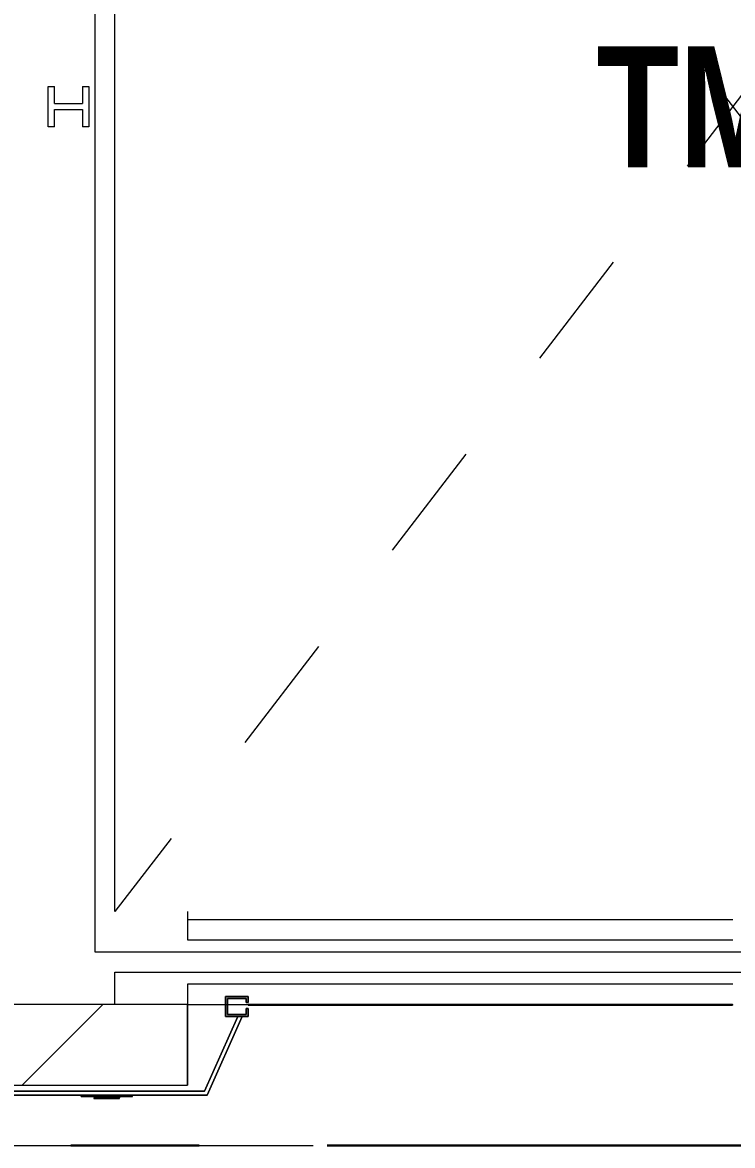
# Model space of a CAD drawing. Header units: millimetres. Extents: x -4000 to 187956, y -58990 to 162485.
# Drawn here: x 56206 to 57964, y 73450 to 76233 of the extents above; entities that cross this region are included whole.
import ezdxf

# ---------------------------------------------------------------- set-up
doc = ezdxf.new("R2010")
doc.units = ezdxf.units.MM
for name, pattern in [('Dash', [600, 300, -300]), ('Dash_2_', [635, 317.5, -317.5]), ('Grid Line', [2222.5, 1270, -317.5, 317.5, -317.5]), ('Grid Line 12_5mm', [2150, 1250, -300, 300, -300])]:
    doc.linetypes.add(name, pattern=pattern)
for name, color, linetype, lineweight in [('A-ANNO-NOTE', 131, 'Continuous', 9), ('A-DETL-GENF', 92, 'Continuous', 9), ('A-DOOR', 31, 'Continuous', 13), ('A-DOOR-HDLN', 31, 'Dash_2_', 13), ('A-WALL', 113, 'Continuous', 13), ('A-WALL-PATT', 111, 'Continuous', 13), ('S-GRID', 1, 'Continuous', 30)]:
    doc.layers.add(name, color=color, linetype=linetype, lineweight=lineweight)
doc.styles.add('Arial_B', font='arialbd.ttf', dxfattribs={"width": 0.8, "height": 300})

# ---------------------------------------------------------------- blocks, each defined once
blk = doc.blocks.new('VSC-THANG MÁY 2 - 2700-V697-0_000')
at = {"layer": 'A-DOOR', "lineweight": 9, "transparency": 33554534}
h = blk.add_hatch(color=256, dxfattribs=at)
h.paths.add_polyline_path([(-1125, 85), (-1125, 105), (-1130, 105), (-1130, 90), (-1175.9, 90), (-1175.9, 130), (-1130, 130), (-1130, 120), (-1125, 120), (-1125, 135), (-1180.9, 135), (-1180.9, 85)])
h.paths.add_polyline_path([(1330.9, 85), (1330.9, 135), (1275, 135), (1275, 120), (1280, 120), (1280, 130), (1325.9, 130), (1325.9, 90), (1280, 90), (1280, 105), (1275, 105), (1275, 85)])
at = {"layer": 'A-DOOR', "lineweight": 9}
h = blk.add_hatch(dxfattribs=at)
h.set_pattern_fill('FP_16', color=256, style=0, pattern_type=2)
h.set_pattern_definition([(45, (-57889.85, -73684.7), (-449.013, 449.013), []), (45, (-57731.1, -73684.7), (0, 898.0256), []), (45, (-58048.6, -73684.7), (0, 898.0256), [])])
h.paths.add_polyline_path([(1275, 113), (1275, 115), (75, 115), (75, 113), (487.5, 113)])
h.paths.add_polyline_path([(-646.3, 113), (74.2, 113), (74.2, 115), (-1125, 115), (-1125, 113)])
at = {"layer": 'A-DETL-GENF', "color": 250}
for p, q in [((-1620, 2390), (-1605, 2390)), ((-1620, 2290), (-1620, 2390)), ((-1605, 2347.5), (-1605, 2390)), ((-1535, 2390), (-1535, 2347.5)), ((-1535, 2390), (-1520, 2390)), ((-1520, 2390), (-1520, 2290)), ((-1605, 2347.5), (-1535, 2347.5)), ((-1605, 2290), (-1605, 2332.5)), ((-1605, 2332.5), (-1535, 2332.5)), ((-1535, 2332.5), (-1535, 2290)), ((-1605, 2290), (-1620, 2290)), ((-1520, 2290), (-1535, 2290))]:
    blk.add_line(p, q, dxfattribs=at)
at = {"layer": 'A-DOOR', "color": 5, "lineweight": 15}
for p, q in [((-1125, 135), (-1180.9, 135)), ((-1180.9, 135), (-1180.9, 85)), ((-1175.9, 90), (-1175.9, 130)), ((-1175.9, 130), (-1130, 130)), ((-1130, 130), (-1130, 120)), ((-1130, 120), (-1125, 120)), ((-1125, 120), (-1125, 135)), ((74.2, 115), (-1125, 115)), ((-1125, 115), (-1125, 113)), ((-1125, 113), (74.2, 113)), ((74.2, 113), (74.2, 115)), ((-1150.6, 85), (-1233, -100)), ((-1226.5, -110), (-1139.7, 85)), ((-1180.9, 85), (-1125, 85)), ((-1130, 90), (-1175.9, 90)), ((-1139.7, 85), (-1150.6, 85)), ((-1125, 105), (-1130, 105)), ((-1130, 105), (-1130, 90)), ((-1125, 85), (-1125, 105)), ((-1885, -110), (-1538.5, -110)), ((-1233, -100), (-1875, -100)), ((-1538.5, -110), (-1411.5, -110)), ((-1538.5, -110), (-1538.5, -113.2)), ((-1411.5, -113.2), (-1411.5, -110)), ((-1411.5, -110), (-1226.5, -110)), ((-1411.5, -113.2), (-1538.5, -113.2)), ((-1506.9, -116.3), (-1506.9, -118.5)), ((-1475.2, -116.3), (-1506.9, -116.3)), ((-1506.9, -118.5), (-1443.4, -118.5)), ((-1506.9, -118.5), (-1505.9, -118.5)), ((-1506.7, -113.2), (-1506.7, -116.3)), ((-1506.7, -116.3), (-1505.7, -116.3)), ((-1505.2, -113.2), (-1505.2, -114.8)), ((-1467, -116.3), (-1475, -116.3)), ((-1459.3, -116.3), (-1466.8, -116.3)), ((-1466.8, -116.3), (-1459.3, -116.3)), ((-1459.1, -116.3), (-1452.7, -116.3)), ((-1452.5, -116.3), (-1447.7, -116.3)), ((-1447.5, -116.3), (-1443.2, -116.3)), ((-1444.8, -114.8), (-1444.8, -113.2)), ((-1444.5, -118.5), (-1443.4, -118.5)), ((-1443.4, -118.5), (-1443.4, -116.3)), ((-1443.2, -116.3), (-1443.2, -113.2))]:
    blk.add_line(p, q, dxfattribs=at)
at = {"layer": 'A-DOOR', "color": 172, "lineweight": 15}
for p, q in [((-1180.9, 135), (-1125, 135)), ((-1180.9, 85), (-1180.9, 135)), ((-1130, 130), (-1175.9, 130)), ((-1175.9, 130), (-1175.9, 90)), ((-1130, 120), (-1130, 130)), ((-1125, 120), (-1130, 120)), ((-1125, 135), (-1125, 120)), ((-1150.6, 85), (-1180.9, 85)), ((-1175.9, 90), (-1130, 90)), ((-1125, 85), (-1139.7, 85)), ((-1130, 90), (-1130, 105)), ((-1130, 105), (-1125, 105)), ((-1125, 105), (-1125, 85))]:
    blk.add_line(p, q, dxfattribs=at)
at = {"layer": 'A-DOOR', "color": 171, "lineweight": 15}
for p, q in [((-1125, 115), (-1125, 113)), ((74.2, 115), (-1125, 115)), ((-1125, 113), (74.2, 113)), ((74.2, 115), (74.2, 113)), ((-1233, -100), (-1150.6, 85)), ((-1139.7, 85), (-1226.5, -110)), ((-1538.5, -110), (-1885, -110)), ((-1875, -100), (-1233, -100)), ((-1538.5, -113.2), (-1538.5, -110)), ((-1538.5, -110), (-1506.7, -110)), ((-1506.7, -110), (-1506.7, -113.2)), ((-1483.2, -110), (-1506.7, -110)), ((-1505.2, -110), (-1505.2, -113.2)), ((-1452.5, -110), (-1483.2, -110)), ((-1443.2, -110), (-1452.5, -110)), ((-1444.8, -113.2), (-1444.8, -110)), ((-1443.2, -113.2), (-1443.2, -110)), ((-1443.2, -110), (-1411.5, -110)), ((-1411.5, -113.2), (-1411.5, -110)), ((-1226.5, -110), (-1411.5, -110)), ((-1538.5, -113.2), (-1506.7, -113.2)), ((-1505.9, -116.3), (-1506.9, -116.3)), ((-1506.7, -113.2), (-1506.7, -116.3)), ((-1506.7, -116.3), (-1505.7, -116.3)), ((-1506.7, -116.3), (-1505.7, -116.3)), ((-1505.9, -118.5), (-1502.7, -118.5)), ((-1505.7, -116.3), (-1502.7, -116.3)), ((-1505.2, -114.8), (-1504.1, -114.8)), ((-1505.2, -114.8), (-1504.1, -114.8)), ((-1502.7, -114.8), (-1501.1, -114.8)), ((-1502.7, -118.5), (-1491.7, -118.5)), ((-1502.5, -116.3), (-1497.7, -116.3)), ((-1501.1, -114.8), (-1497.6, -114.8)), ((-1497.5, -116.3), (-1491.1, -116.3)), ((-1496.3, -114.8), (-1490.9, -114.8)), ((-1491.7, -118.5), (-1494.2, -118.5)), ((-1491.7, -118.5), (-1494.2, -118.5)), ((-1461.7, -118.5), (-1491.1, -118.5)), ((-1480.1, -118.5), (-1491.1, -118.5)), ((-1490.9, -116.3), (-1483.4, -116.3)), ((-1490.1, -114.8), (-1483.2, -114.8)), ((-1483.2, -116.3), (-1475.2, -116.3)), ((-1482.8, -114.8), (-1467.2, -114.8)), ((-1475.2, -118.5), (-1480.1, -118.5)), ((-1470.3, -118.5), (-1475.2, -118.5)), ((-1475, -116.3), (-1467, -116.3)), ((-1459.2, -118.5), (-1470.3, -118.5)), ((-1466.8, -114.8), (-1461, -114.8)), ((-1459.2, -118.5), (-1461.7, -118.5)), ((-1459.1, -114.8), (-1454.1, -114.8)), ((-1452.7, -116.3), (-1459.1, -116.3)), ((-1456.1, -118.5), (-1458.7, -118.5)), ((-1456.8, -118.5), (-1458.7, -118.5)), ((-1458.6, -118.5), (-1444.5, -118.5)), ((-1456.1, -118.5), (-1456.8, -118.5)), ((-1447.7, -116.3), (-1452.5, -116.3)), ((-1452.4, -114.8), (-1448.9, -114.8)), ((-1448.7, -114.8), (-1444.8, -114.8)), ((-1444.5, -116.3), (-1447.4, -116.3)), ((-1445.9, -114.8), (-1444.8, -114.8)), ((-1443.4, -116.3), (-1444.5, -116.3)), ((-1443.4, -116.3), (-1444.5, -116.3)), ((-1444.3, -116.3), (-1443.2, -116.3)), ((-1444.3, -116.3), (-1443.2, -116.3)), ((-1443.2, -113.2), (-1411.5, -113.2)), ((-1443.2, -116.3), (-1443.2, -113.2))]:
    blk.add_line(p, q, dxfattribs=at)
at = {"layer": 'A-DOOR', "color": 175, "lineweight": 15}
for p, q in [((-1139.7, 85), (-1150.6, 85)), ((-1150.6, 85), (-1139.7, 85))]:
    blk.add_line(p, q, dxfattribs=at)
at = {"layer": 'A-DOOR', "color": 161, "lineweight": 15}
for p, q in [((-1506.7, -110), (-1538.5, -110)), ((-1506.7, -110), (-1538.5, -110)), ((-1506.7, -110), (-1506.7, -113.2)), ((-1505.7, -110), (-1506.7, -110)), ((-1505.7, -110), (-1506.7, -110)), ((-1504.1, -110), (-1505.2, -110)), ((-1497.6, -110), (-1505.2, -110)), ((-1505.2, -110), (-1497.6, -110)), ((-1505.2, -110), (-1504.1, -110)), ((-1490.9, -110), (-1496.3, -110)), ((-1496.3, -110), (-1490.9, -110)), ((-1483.2, -110), (-1490.1, -110)), ((-1490.1, -110), (-1483.2, -110)), ((-1467.2, -110), (-1482.8, -110)), ((-1482.8, -110), (-1467.2, -110)), ((-1459.9, -110), (-1466.8, -110)), ((-1466.8, -110), (-1459.9, -110)), ((-1453.7, -110), (-1459.1, -110)), ((-1459.1, -110), (-1453.7, -110)), ((-1444.8, -110), (-1452.4, -110)), ((-1452.4, -110), (-1444.8, -110)), ((-1444.8, -110), (-1445.9, -110)), ((-1445.9, -110), (-1444.8, -110)), ((-1443.2, -110), (-1444.3, -110)), ((-1443.2, -110), (-1444.3, -110)), ((-1411.5, -110), (-1443.2, -110)), ((-1443.2, -113.2), (-1443.2, -110)), ((-1411.5, -110), (-1443.2, -110)), ((-1506.7, -113.2), (-1506.7, -116.3)), ((-1506.7, -116.3), (-1505.7, -116.3)), ((-1506.7, -116.3), (-1505.7, -116.3)), ((-1505.2, -113.2), (-1505.2, -114.8)), ((-1505.2, -113.2), (-1505.2, -114.8)), ((-1502.9, -116.3), (-1505.2, -116.3)), ((-1502.9, -116.3), (-1505.2, -116.3)), ((-1502.7, -114.8), (-1497.6, -114.8)), ((-1497.8, -116.3), (-1502.7, -116.3)), ((-1497.8, -116.3), (-1502.7, -116.3)), ((-1496.3, -114.8), (-1490.9, -114.8)), ((-1491.8, -116.3), (-1496.3, -116.3)), ((-1491.1, -116.3), (-1496.3, -116.3)), ((-1494.2, -116.3), (-1491.7, -116.3)), ((-1494.2, -116.3), (-1491.7, -116.3)), ((-1491.1, -118.5), (-1459.3, -118.5)), ((-1491, -116.3), (-1483.5, -116.3)), ((-1491, -116.3), (-1483.5, -116.3)), ((-1490.1, -114.8), (-1483.2, -114.8)), ((-1483.4, -116.3), (-1490.1, -116.3)), ((-1483.3, -116.3), (-1475.2, -116.3)), ((-1483.3, -116.3), (-1475.2, -116.3)), ((-1482.8, -114.8), (-1480.4, -114.8)), ((-1475.2, -116.3), (-1482.8, -116.3)), ((-1480.4, -114.8), (-1480.4, -113.2)), ((-1479.2, -114.8), (-1480.4, -114.8)), ((-1480.4, -114.8), (-1479.2, -114.8)), ((-1479.2, -114.8), (-1479.2, -113.2)), ((-1477.5, -114.8), (-1479.2, -114.8)), ((-1479.2, -114.8), (-1477.5, -114.8)), ((-1477.5, -114.4), (-1477.5, -113.2)), ((-1477.5, -114.4), (-1477.5, -113.2)), ((-1477.5, -114.4), (-1477.5, -113.2)), ((-1472.5, -114.8), (-1477.1, -114.8)), ((-1477.1, -114.8), (-1472.5, -114.8)), ((-1475, -116.3), (-1466.9, -116.3)), ((-1475, -116.3), (-1466.9, -116.3)), ((-1467.2, -116.3), (-1475, -116.3)), ((-1472.5, -113.2), (-1472.5, -114.8)), ((-1472.5, -114.8), (-1472.5, -113.2)), ((-1472.5, -114.8), (-1472.5, -113.2)), ((-1472.5, -114.8), (-1470.8, -114.8)), ((-1470.8, -114.8), (-1472.5, -114.8)), ((-1470.8, -114.8), (-1470.8, -113.3)), ((-1470.8, -114.8), (-1469.6, -114.8)), ((-1469.6, -114.8), (-1470.8, -114.8)), ((-1468.8, -114.8), (-1467.2, -114.8)), ((-1466.8, -114.8), (-1461, -114.8)), ((-1459.9, -116.3), (-1466.8, -116.3)), ((-1465.7, -116.3), (-1459.2, -116.3)), ((-1465.7, -116.3), (-1459.2, -116.3)), ((-1459.1, -114.8), (-1454.1, -114.8)), ((-1453.7, -116.3), (-1459.1, -116.3)), ((-1458.7, -116.3), (-1456.1, -116.3)), ((-1458.7, -116.3), (-1456.1, -116.3)), ((-1453.7, -116.3), (-1458.6, -116.3)), ((-1452.4, -114.8), (-1448.9, -114.8)), ((-1447.5, -116.3), (-1452.4, -116.3)), ((-1447.5, -116.3), (-1452.4, -116.3)), ((-1448.7, -114.8), (-1445.9, -114.8)), ((-1444.8, -116.3), (-1447.3, -116.3)), ((-1444.8, -116.3), (-1447.3, -116.3)), ((-1444.8, -114.8), (-1444.8, -113.2)), ((-1444.8, -114.8), (-1444.8, -113.2)), ((-1444.3, -116.3), (-1443.2, -116.3)), ((-1444.3, -116.3), (-1443.2, -116.3)), ((-1443.2, -116.3), (-1443.2, -113.2))]:
    blk.add_line(p, q, dxfattribs=at)
at = {"layer": 'A-DOOR', "color": 151, "lineweight": 15}
for p, q in [((-1505.7, -110), (-1506.7, -110)), ((-1506.7, -110), (-1506.7, -113.2)), ((-1505.7, -110), (-1506.7, -110)), ((-1505.2, -111), (-1505.2, -113.2)), ((-1505.2, -111), (-1505.2, -113.2)), ((-1501.1, -110), (-1504.1, -110)), ((-1504.1, -110), (-1501.1, -110)), ((-1497.6, -110), (-1501.1, -110)), ((-1501.1, -110), (-1497.6, -110)), ((-1490.9, -110), (-1496.3, -110)), ((-1496.3, -110), (-1490.9, -110)), ((-1483.2, -110), (-1490.1, -110)), ((-1490.1, -110), (-1483.2, -110)), ((-1480.4, -110), (-1482.8, -110)), ((-1482.8, -110), (-1480.4, -110)), ((-1479.2, -110), (-1480.4, -110)), ((-1480.4, -110), (-1479.2, -110)), ((-1480.4, -111.5), (-1480.4, -110)), ((-1479.2, -110), (-1480.4, -110)), ((-1480.4, -110), (-1479.2, -110)), ((-1480.4, -111.5), (-1480.4, -110)), ((-1477.5, -110), (-1479.2, -110)), ((-1479.2, -110), (-1477.5, -110)), ((-1479.2, -112.2), (-1479.2, -110)), ((-1477.5, -110), (-1479.2, -110)), ((-1479.2, -110), (-1477.5, -110)), ((-1479.2, -112.2), (-1479.2, -110)), ((-1472.5, -110), (-1477.5, -110)), ((-1477.5, -110), (-1472.5, -110)), ((-1477.5, -113.2), (-1477.5, -110)), ((-1477.5, -113.2), (-1477.5, -110)), ((-1477.5, -113.2), (-1477.5, -110)), ((-1472.5, -110), (-1477.5, -110)), ((-1477.5, -110), (-1472.5, -110)), ((-1477.5, -113.2), (-1477.5, -110)), ((-1477.5, -113.2), (-1477.5, -110)), ((-1477.5, -113.2), (-1477.5, -110)), ((-1472.5, -110), (-1470.8, -110)), ((-1470.8, -110), (-1472.5, -110)), ((-1472.5, -110), (-1472.5, -111.5)), ((-1472.5, -111.5), (-1472.5, -110)), ((-1472.5, -111.5), (-1472.5, -110)), ((-1472.5, -110), (-1470.8, -110)), ((-1470.8, -110), (-1472.5, -110)), ((-1472.5, -110), (-1472.5, -111.5)), ((-1472.5, -111.5), (-1472.5, -110)), ((-1472.5, -111.5), (-1472.5, -110)), ((-1470.8, -110), (-1469.6, -110)), ((-1469.6, -110), (-1470.8, -110)), ((-1470.8, -112.6), (-1470.8, -110)), ((-1470.8, -110), (-1469.6, -110)), ((-1469.6, -110), (-1470.8, -110)), ((-1470.8, -112.6), (-1470.8, -110)), ((-1467.2, -110), (-1469.6, -110)), ((-1469.6, -113.2), (-1469.6, -110)), ((-1469.6, -113.2), (-1469.6, -110)), ((-1469.6, -110), (-1467.2, -110)), ((-1459.9, -110), (-1466.8, -110)), ((-1466.8, -110), (-1459.9, -110)), ((-1453.7, -110), (-1459.1, -110)), ((-1459.1, -110), (-1453.7, -110)), ((-1448.9, -110), (-1452.4, -110)), ((-1452.4, -110), (-1448.9, -110)), ((-1445.9, -110), (-1448.9, -110)), ((-1448.9, -110), (-1445.9, -110)), ((-1444.8, -113.2), (-1444.8, -110)), ((-1444.8, -113.2), (-1444.8, -110)), ((-1443.2, -110), (-1444.3, -110)), ((-1443.2, -110), (-1444.3, -110)), ((-1443.2, -113.2), (-1443.2, -110)), ((-1506.7, -116.3), (-1505.7, -116.3)), ((-1505.2, -114.8), (-1504.1, -114.8)), ((-1505.2, -114.8), (-1504.1, -114.8)), ((-1505.2, -114.8), (-1504.1, -114.8)), ((-1505.2, -114.8), (-1504.1, -114.8)), ((-1502.7, -116.3), (-1504.4, -116.3)), ((-1504.4, -116.3), (-1502.7, -116.3)), ((-1504.4, -116.3), (-1502.7, -116.3)), ((-1497.6, -116.3), (-1502.5, -116.3)), ((-1502.5, -116.3), (-1497.7, -116.3)), ((-1502.5, -116.3), (-1497.7, -116.3)), ((-1491.7, -116.3), (-1496.4, -116.3)), ((-1496.4, -116.3), (-1491.8, -116.3)), ((-1496.4, -116.3), (-1491.8, -116.3)), ((-1483.4, -116.3), (-1490.1, -116.3)), ((-1475.2, -116.3), (-1482.8, -116.3)), ((-1479.2, -113.2), (-1480.4, -113.2)), ((-1480.4, -113.2), (-1479.2, -113.2)), ((-1480.4, -114.8), (-1479.3, -114.8)), ((-1477.6, -113.2), (-1479.1, -113.2)), ((-1479.1, -113.2), (-1477.6, -113.2)), ((-1478.8, -114.8), (-1478.8, -113.4)), ((-1477.5, -114.8), (-1478.8, -114.8)), ((-1478.8, -114.8), (-1477.5, -114.8)), ((-1477.5, -114.4), (-1477.5, -113.2)), ((-1472.5, -113.2), (-1477.5, -113.2)), ((-1477.5, -113.2), (-1472.5, -113.2)), ((-1477.1, -114.8), (-1475, -114.8)), ((-1475, -114.8), (-1472.5, -114.8)), ((-1467.2, -116.3), (-1475, -116.3)), ((-1472.5, -111.9), (-1472.5, -113.2)), ((-1472.5, -113.2), (-1472.5, -111.9)), ((-1472.5, -113.2), (-1472.5, -111.9)), ((-1472.5, -111.9), (-1472.5, -113.2)), ((-1472.5, -113.2), (-1472.5, -111.9)), ((-1472.5, -113.2), (-1472.5, -111.9)), ((-1472.5, -114.8), (-1472.5, -113.2)), ((-1472.5, -113.2), (-1470.9, -113.2)), ((-1470.9, -113.2), (-1472.5, -113.2)), ((-1472.5, -114.8), (-1471.2, -114.8)), ((-1471.2, -114.8), (-1472.5, -114.8)), ((-1471.2, -114.8), (-1471.2, -113.2)), ((-1470.7, -114.8), (-1469.6, -114.8)), ((-1459.9, -116.3), (-1465.6, -116.3)), ((-1453.6, -116.3), (-1458.6, -116.3)), ((-1458.6, -116.3), (-1453.6, -116.3)), ((-1458.6, -116.3), (-1453.6, -116.3)), ((-1447.7, -116.3), (-1452.5, -116.3)), ((-1452.5, -116.3), (-1447.7, -116.3)), ((-1452.5, -116.3), (-1447.7, -116.3)), ((-1447.5, -116.3), (-1445.6, -116.3)), ((-1447.5, -116.3), (-1445.6, -116.3)), ((-1445.6, -116.3), (-1447.4, -116.3)), ((-1445.9, -114.8), (-1444.8, -114.8)), ((-1445.9, -114.8), (-1444.8, -114.8)), ((-1445.9, -114.8), (-1444.8, -114.8)), ((-1445.9, -114.8), (-1444.8, -114.8)), ((-1444.3, -116.3), (-1443.2, -116.3))]:
    blk.add_line(p, q, dxfattribs=at)
at = {"layer": 'A-DOOR', "color": 255, "lineweight": 15}
for p, q in [((-1505.7, -110), (-1506.7, -110)), ((-1504.1, -110), (-1505.2, -110)), ((-1504.1, -110), (-1505.2, -110)), ((-1504.1, -110), (-1505.2, -110)), ((-1504.1, -110), (-1505.2, -110)), ((-1505.2, -110), (-1504.1, -110)), ((-1505.2, -110), (-1504.1, -110)), ((-1502.5, -110), (-1504.4, -110)), ((-1502.5, -110), (-1504.4, -110)), ((-1497.5, -110), (-1502.5, -110)), ((-1497.5, -110), (-1502.5, -110)), ((-1490.9, -110), (-1496.4, -110)), ((-1490.9, -110), (-1496.4, -110)), ((-1483.2, -110), (-1490.1, -110)), ((-1483.2, -110), (-1490.1, -110)), ((-1480.4, -110), (-1482.8, -110)), ((-1480.4, -110), (-1482.8, -110)), ((-1477.5, -110), (-1478.8, -110)), ((-1478.8, -110), (-1477.5, -110)), ((-1478.8, -112.5), (-1478.8, -110)), ((-1477.5, -110), (-1478.8, -110)), ((-1478.8, -110), (-1477.5, -110)), ((-1478.8, -112.5), (-1478.8, -110)), ((-1477.5, -113.2), (-1477.5, -110)), ((-1477.5, -113.2), (-1477.5, -110)), ((-1472.5, -110), (-1471.2, -110)), ((-1471.2, -110), (-1472.5, -110)), ((-1472.5, -111.5), (-1472.5, -110)), ((-1472.5, -110), (-1471.2, -110)), ((-1471.2, -110), (-1472.5, -110)), ((-1472.5, -111.5), (-1472.5, -110)), ((-1471.2, -112.3), (-1471.2, -110)), ((-1471.2, -112.3), (-1471.2, -110)), ((-1467.2, -110), (-1469.6, -110)), ((-1467.2, -110), (-1469.6, -110)), ((-1459.9, -110), (-1466.8, -110)), ((-1459.9, -110), (-1466.8, -110)), ((-1453.6, -110), (-1459.1, -110)), ((-1453.6, -110), (-1459.1, -110)), ((-1447.5, -110), (-1452.5, -110)), ((-1447.5, -110), (-1452.5, -110)), ((-1445.6, -110), (-1447.5, -110)), ((-1445.6, -110), (-1447.5, -110)), ((-1444.8, -110), (-1445.9, -110)), ((-1444.8, -110), (-1445.9, -110)), ((-1444.8, -110), (-1445.9, -110)), ((-1444.8, -110), (-1445.9, -110)), ((-1445.9, -110), (-1444.8, -110)), ((-1445.9, -110), (-1444.8, -110)), ((-1443.2, -110), (-1444.3, -110)), ((-1505.2, -113.2), (-1505.2, -114.8)), ((-1504.1, -116.3), (-1505.2, -116.3)), ((-1504.1, -116.3), (-1505.2, -116.3)), ((-1502.9, -116.3), (-1504.1, -116.3)), ((-1502.9, -116.3), (-1504.1, -116.3)), ((-1501.1, -116.3), (-1502.7, -116.3)), ((-1501.1, -116.3), (-1502.7, -116.3)), ((-1501.1, -114.8), (-1497.7, -114.8)), ((-1501.1, -114.8), (-1497.7, -114.8)), ((-1497.8, -116.3), (-1501.1, -116.3)), ((-1497.8, -116.3), (-1501.1, -116.3)), ((-1496.3, -114.8), (-1492.7, -114.8)), ((-1496.3, -114.8), (-1492.7, -114.8)), ((-1491.8, -116.3), (-1496.3, -116.3)), ((-1495.6, -116.3), (-1495.6, -114.8)), ((-1491.7, -116.3), (-1495.6, -116.3)), ((-1490.1, -114.8), (-1485.2, -114.8)), ((-1490.1, -114.8), (-1485.2, -114.8)), ((-1483.4, -116.3), (-1490.1, -116.3)), ((-1490.1, -116.3), (-1483.4, -116.3)), ((-1490.1, -116.3), (-1483.4, -116.3)), ((-1484.7, -114.8), (-1483.2, -114.8)), ((-1484.7, -114.8), (-1483.2, -114.8)), ((-1482.8, -114.8), (-1480.4, -114.8)), ((-1482.8, -114.8), (-1480.4, -114.8)), ((-1475.2, -116.3), (-1482.8, -116.3)), ((-1482.8, -116.3), (-1475.2, -116.3)), ((-1482.8, -116.3), (-1475.2, -116.3)), ((-1477.5, -114.8), (-1478.8, -114.8)), ((-1478.8, -114.8), (-1477.5, -114.8)), ((-1477.5, -114.4), (-1477.5, -113.2)), ((-1475, -114.8), (-1475, -116.3)), ((-1467.2, -116.3), (-1475, -116.3)), ((-1475, -116.3), (-1467.2, -116.3)), ((-1475, -116.3), (-1467.2, -116.3)), ((-1472.5, -113.2), (-1472.5, -111.9)), ((-1472.5, -113.2), (-1472.5, -111.9)), ((-1472.5, -114.8), (-1472.5, -113.2)), ((-1472.5, -113.2), (-1471.2, -113.2)), ((-1471.2, -113.2), (-1472.5, -113.2)), ((-1472.5, -114.8), (-1471.2, -114.8)), ((-1471.2, -114.8), (-1472.5, -114.8)), ((-1468.8, -114.8), (-1467.2, -114.8)), ((-1468.8, -114.8), (-1467.2, -114.8)), ((-1466.8, -114.8), (-1461.7, -114.8)), ((-1466.8, -114.8), (-1461.7, -114.8)), ((-1459.9, -116.3), (-1465.6, -116.3)), ((-1465.6, -116.3), (-1459.9, -116.3)), ((-1465.6, -116.3), (-1459.9, -116.3)), ((-1459.1, -114.8), (-1455.1, -114.8)), ((-1459.1, -114.8), (-1455.1, -114.8)), ((-1454.4, -116.3), (-1458.7, -116.3)), ((-1453.7, -116.3), (-1458.6, -116.3)), ((-1452.4, -114.8), (-1448.9, -114.8)), ((-1452.4, -114.8), (-1448.9, -114.8)), ((-1448.9, -116.3), (-1452.4, -116.3)), ((-1448.9, -116.3), (-1452.4, -116.3)), ((-1447.5, -116.3), (-1448.9, -116.3)), ((-1447.5, -116.3), (-1448.9, -116.3)), ((-1448.7, -114.8), (-1447.3, -114.8)), ((-1448.7, -114.8), (-1447.3, -114.8)), ((-1445.9, -116.3), (-1447.3, -116.3)), ((-1445.9, -116.3), (-1447.3, -116.3)), ((-1444.8, -116.3), (-1445.9, -116.3)), ((-1444.8, -116.3), (-1445.9, -116.3)), ((-1444.8, -114.8), (-1444.8, -113.2))]:
    blk.add_line(p, q, dxfattribs=at)
at = {"layer": 'A-DOOR', "color": 90, "lineweight": 15}
for p, q in [((-1504.1, -110), (-1505.2, -110)), ((-1504.1, -110), (-1505.2, -110)), ((-1505.2, -110), (-1504.1, -110)), ((-1505.2, -110), (-1504.1, -110)), ((-1505.2, -111), (-1505.2, -113.2)), ((-1497.5, -110), (-1504.4, -110)), ((-1502.5, -110), (-1504.4, -110)), ((-1497.5, -110), (-1504.4, -110)), ((-1497.5, -110), (-1504.1, -110)), ((-1501.1, -110), (-1504.1, -110)), ((-1501.1, -110), (-1504.1, -110)), ((-1501.1, -110), (-1504.1, -110)), ((-1501.1, -110), (-1504.1, -110)), ((-1504.1, -110), (-1501.1, -110)), ((-1504.1, -110), (-1501.1, -110)), ((-1501.1, -110), (-1504.1, -110)), ((-1501.1, -110), (-1504.1, -110)), ((-1504.1, -110), (-1497.6, -110)), ((-1504.1, -110), (-1501.1, -110)), ((-1504.1, -110), (-1501.1, -110)), ((-1497.5, -110), (-1504.1, -110)), ((-1497.5, -110), (-1502.5, -110)), ((-1497.6, -110), (-1501.1, -110)), ((-1497.6, -110), (-1501.1, -110)), ((-1497.6, -110), (-1501.1, -110)), ((-1497.6, -110), (-1501.1, -110)), ((-1501.1, -110), (-1497.6, -110)), ((-1501.1, -110), (-1497.6, -110)), ((-1497.6, -110), (-1501.1, -110)), ((-1497.6, -110), (-1501.1, -110)), ((-1501.1, -110), (-1497.6, -110)), ((-1501.1, -110), (-1497.5, -110)), ((-1490.9, -110), (-1496.4, -110)), ((-1490.9, -110), (-1496.4, -110)), ((-1490.9, -110), (-1496.4, -110)), ((-1490.9, -110), (-1496.3, -110)), ((-1490.9, -110), (-1496.3, -110)), ((-1490.9, -110), (-1496.3, -110)), ((-1490.9, -110), (-1496.3, -110)), ((-1490.9, -110), (-1496.3, -110)), ((-1496.3, -110), (-1490.9, -110)), ((-1496.3, -110), (-1490.9, -110)), ((-1490.9, -110), (-1496.3, -110)), ((-1490.9, -110), (-1496.3, -110)), ((-1496.3, -110), (-1490.9, -110)), ((-1496.3, -110), (-1490.9, -110)), ((-1496.3, -110), (-1490.9, -110)), ((-1490.9, -110), (-1496.3, -110)), ((-1483.2, -110), (-1490.1, -110)), ((-1483.2, -110), (-1490.1, -110)), ((-1483.2, -110), (-1490.1, -110)), ((-1483.2, -110), (-1490.1, -110)), ((-1483.2, -110), (-1490.1, -110)), ((-1483.2, -110), (-1490.1, -110)), ((-1490.1, -110), (-1483.2, -110)), ((-1490.1, -110), (-1483.2, -110)), ((-1483.2, -110), (-1490.1, -110)), ((-1483.2, -110), (-1490.1, -110)), ((-1483.2, -110), (-1490.1, -110)), ((-1483.2, -110), (-1490.1, -110)), ((-1490.1, -110), (-1483.2, -110)), ((-1490.1, -110), (-1483.2, -110)), ((-1490.1, -110), (-1483.2, -110)), ((-1483.2, -110), (-1490.1, -110)), ((-1480.4, -110), (-1482.8, -110)), ((-1480.4, -110), (-1482.8, -110)), ((-1480.4, -110), (-1482.8, -110)), ((-1480.4, -110), (-1482.8, -110)), ((-1480.4, -110), (-1482.8, -110)), ((-1480.4, -110), (-1482.8, -110)), ((-1482.8, -110), (-1480.4, -110)), ((-1482.8, -110), (-1480.4, -110)), ((-1480.4, -110), (-1482.8, -110)), ((-1480.4, -110), (-1482.8, -110)), ((-1480.4, -110), (-1482.8, -110)), ((-1480.4, -110), (-1482.8, -110)), ((-1482.8, -110), (-1480.4, -110)), ((-1482.8, -110), (-1480.4, -110)), ((-1482.8, -110), (-1480.4, -110)), ((-1480.4, -110), (-1482.8, -110)), ((-1479.3, -110), (-1480.4, -110)), ((-1479.2, -110), (-1480.4, -110)), ((-1479.3, -110), (-1480.4, -110)), ((-1479.3, -110), (-1480.4, -110)), ((-1479.3, -110), (-1480.4, -110)), ((-1479.3, -110), (-1480.4, -110)), ((-1479.3, -110), (-1480.4, -110)), ((-1479.3, -110), (-1480.4, -110)), ((-1480.4, -110), (-1479.3, -110)), ((-1480.4, -110), (-1479.3, -110)), ((-1479.3, -110), (-1480.4, -110)), ((-1480.4, -110), (-1479.3, -110)), ((-1479.3, -110), (-1480.4, -110)), ((-1479.3, -110), (-1480.4, -110)), ((-1479.3, -110), (-1480.4, -110)), ((-1479.3, -110), (-1480.4, -110)), ((-1480.4, -110), (-1479.3, -110)), ((-1480.4, -110), (-1479.3, -110)), ((-1480.4, -110), (-1479.2, -110)), ((-1479.2, -110), (-1480.4, -110)), ((-1477.5, -110), (-1478.8, -110)), ((-1477.5, -110), (-1478.8, -110)), ((-1478.8, -110), (-1477.5, -110)), ((-1477.5, -110), (-1478.8, -110)), ((-1477.5, -110), (-1478.8, -110)), ((-1478.8, -110), (-1477.5, -110)), ((-1477.5, -110), (-1478.8, -110)), ((-1477.5, -110), (-1478.8, -110)), ((-1477.5, -110), (-1478.8, -110)), ((-1477.5, -110), (-1478.8, -110)), ((-1477.5, -110), (-1478.8, -110)), ((-1477.5, -110), (-1478.8, -110)), ((-1478.8, -110), (-1477.5, -110)), ((-1478.8, -110), (-1477.5, -110)), ((-1477.5, -110), (-1478.8, -110)), ((-1478.8, -110), (-1477.5, -110)), ((-1477.5, -110), (-1478.8, -110)), ((-1477.5, -110), (-1478.8, -110)), ((-1477.5, -110), (-1478.8, -110)), ((-1477.5, -110), (-1478.8, -110)), ((-1478.8, -110), (-1477.5, -110)), ((-1478.8, -110), (-1477.5, -110)), ((-1478.8, -110), (-1477.5, -110)), ((-1477.5, -110), (-1478.8, -110)), ((-1475, -110), (-1477.5, -110)), ((-1477.5, -113.2), (-1477.5, -110)), ((-1477.5, -113.2), (-1477.5, -110)), ((-1472.5, -110), (-1477.5, -110)), ((-1477.5, -113.2), (-1477.5, -110)), ((-1477.5, -113.2), (-1477.5, -110)), ((-1472.5, -110), (-1477.5, -110)), ((-1475, -110), (-1477.5, -110)), ((-1472.5, -110), (-1477.5, -110)), ((-1475, -110), (-1477.5, -110)), ((-1472.5, -110), (-1477.5, -110)), ((-1475, -110), (-1477.5, -110)), ((-1477.5, -110), (-1475, -110)), ((-1477.5, -110), (-1472.5, -110)), ((-1472.5, -110), (-1477.5, -110)), ((-1477.5, -110), (-1475, -110)), ((-1472.5, -110), (-1477.5, -110)), ((-1475, -110), (-1477.5, -110)), ((-1475, -110), (-1477.5, -110)), ((-1472.5, -110), (-1477.5, -110)), ((-1477.5, -110), (-1475, -110)), ((-1477.5, -110), (-1475, -110)), ((-1477.5, -110), (-1472.5, -110)), ((-1472.5, -110), (-1477.5, -110)), ((-1472.5, -110), (-1475, -110)), ((-1472.5, -110), (-1475, -110)), ((-1472.5, -110), (-1475, -110)), ((-1472.5, -110), (-1475, -110)), ((-1475, -110), (-1472.5, -110)), ((-1475, -110), (-1472.5, -110)), ((-1472.5, -110), (-1475, -110)), ((-1472.5, -110), (-1475, -110)), ((-1475, -110), (-1472.5, -110)), ((-1475, -110), (-1472.5, -110)), ((-1471.2, -110), (-1472.5, -110)), ((-1472.5, -110), (-1471.2, -110)), ((-1471.2, -110), (-1472.5, -110)), ((-1472.5, -111.5), (-1472.5, -110)), ((-1472.5, -111.5), (-1472.5, -110)), ((-1471.2, -110), (-1472.5, -110)), ((-1472.5, -110), (-1471.2, -110)), ((-1471.2, -110), (-1472.5, -110)), ((-1472.5, -111.5), (-1472.5, -110)), ((-1472.5, -111.5), (-1472.5, -110)), ((-1471.2, -110), (-1472.5, -110)), ((-1471.2, -110), (-1472.5, -110)), ((-1471.2, -110), (-1472.5, -110)), ((-1471.2, -110), (-1472.5, -110)), ((-1471.2, -110), (-1472.5, -110)), ((-1471.2, -110), (-1472.5, -110)), ((-1472.5, -110), (-1471.2, -110)), ((-1472.5, -110), (-1471.2, -110)), ((-1471.2, -110), (-1472.5, -110)), ((-1472.5, -110), (-1471.2, -110)), ((-1471.2, -110), (-1472.5, -110)), ((-1471.2, -110), (-1472.5, -110)), ((-1471.2, -110), (-1472.5, -110)), ((-1471.2, -110), (-1472.5, -110)), ((-1472.5, -110), (-1471.2, -110)), ((-1472.5, -110), (-1471.2, -110)), ((-1472.5, -110), (-1471.2, -110)), ((-1471.2, -110), (-1472.5, -110)), ((-1469.6, -110), (-1470.8, -110)), ((-1470.8, -110), (-1469.6, -110)), ((-1469.6, -110), (-1470.8, -110)), ((-1469.6, -110), (-1470.7, -110)), ((-1469.6, -110), (-1470.7, -110)), ((-1469.6, -110), (-1470.7, -110)), ((-1469.6, -110), (-1470.7, -110)), ((-1469.6, -110), (-1470.7, -110)), ((-1469.6, -110), (-1470.7, -110)), ((-1469.6, -110), (-1470.7, -110)), ((-1470.7, -110), (-1469.6, -110)), ((-1470.7, -110), (-1469.6, -110)), ((-1469.6, -110), (-1470.7, -110)), ((-1470.7, -110), (-1469.6, -110)), ((-1469.6, -110), (-1470.7, -110)), ((-1469.6, -110), (-1470.7, -110)), ((-1469.6, -110), (-1470.7, -110)), ((-1469.6, -110), (-1470.7, -110)), ((-1470.7, -110), (-1469.6, -110)), ((-1470.7, -110), (-1469.6, -110)), ((-1467.2, -110), (-1469.6, -110)), ((-1467.2, -110), (-1469.6, -110)), ((-1467.2, -110), (-1469.6, -110)), ((-1467.2, -110), (-1469.6, -110)), ((-1467.2, -110), (-1469.6, -110)), ((-1467.2, -110), (-1469.6, -110)), ((-1469.6, -110), (-1467.2, -110)), ((-1469.6, -110), (-1467.2, -110)), ((-1467.2, -110), (-1469.6, -110)), ((-1467.2, -110), (-1469.6, -110)), ((-1467.2, -110), (-1469.6, -110)), ((-1467.2, -110), (-1469.6, -110)), ((-1469.6, -110), (-1467.2, -110)), ((-1469.6, -110), (-1467.2, -110)), ((-1469.6, -110), (-1467.2, -110)), ((-1467.2, -110), (-1469.6, -110)), ((-1459.9, -110), (-1466.8, -110)), ((-1459.9, -110), (-1466.8, -110)), ((-1459.9, -110), (-1466.8, -110)), ((-1459.9, -110), (-1466.8, -110)), ((-1459.9, -110), (-1466.8, -110)), ((-1459.9, -110), (-1466.8, -110)), ((-1466.8, -110), (-1459.9, -110)), ((-1466.8, -110), (-1459.9, -110)), ((-1459.9, -110), (-1466.8, -110)), ((-1459.9, -110), (-1466.8, -110)), ((-1459.9, -110), (-1466.8, -110)), ((-1459.9, -110), (-1466.8, -110)), ((-1466.8, -110), (-1459.9, -110)), ((-1466.8, -110), (-1459.9, -110)), ((-1466.8, -110), (-1459.9, -110)), ((-1459.9, -110), (-1466.8, -110)), ((-1453.7, -110), (-1459.1, -110)), ((-1453.7, -110), (-1459.1, -110)), ((-1453.7, -110), (-1459.1, -110)), ((-1453.7, -110), (-1459.1, -110)), ((-1453.7, -110), (-1459.1, -110)), ((-1453.6, -110), (-1459.1, -110)), ((-1459.1, -110), (-1453.7, -110)), ((-1459.1, -110), (-1453.7, -110)), ((-1453.7, -110), (-1459.1, -110)), ((-1453.7, -110), (-1459.1, -110)), ((-1453.6, -110), (-1459.1, -110)), ((-1453.6, -110), (-1459.1, -110)), ((-1459.1, -110), (-1453.7, -110)), ((-1459.1, -110), (-1453.7, -110)), ((-1459.1, -110), (-1453.7, -110)), ((-1453.7, -110), (-1459.1, -110)), ((-1445.9, -110), (-1452.5, -110)), ((-1445.6, -110), (-1452.5, -110)), ((-1447.5, -110), (-1452.5, -110)), ((-1445.6, -110), (-1452.5, -110)), ((-1452.5, -110), (-1448.9, -110)), ((-1445.9, -110), (-1452.5, -110)), ((-1448.9, -110), (-1452.4, -110)), ((-1448.9, -110), (-1452.4, -110)), ((-1448.9, -110), (-1452.4, -110)), ((-1448.9, -110), (-1452.4, -110)), ((-1452.4, -110), (-1448.9, -110)), ((-1452.4, -110), (-1448.9, -110)), ((-1448.9, -110), (-1452.4, -110)), ((-1445.9, -110), (-1452.4, -110)), ((-1452.4, -110), (-1445.9, -110)), ((-1452.4, -110), (-1448.9, -110)), ((-1445.9, -110), (-1448.9, -110)), ((-1445.9, -110), (-1448.9, -110)), ((-1445.9, -110), (-1448.9, -110)), ((-1445.9, -110), (-1448.9, -110)), ((-1448.9, -110), (-1445.9, -110)), ((-1448.9, -110), (-1445.9, -110)), ((-1445.9, -110), (-1448.9, -110)), ((-1448.9, -110), (-1445.9, -110)), ((-1448.9, -110), (-1445.9, -110)), ((-1445.6, -110), (-1447.5, -110)), ((-1444.8, -110), (-1445.9, -110)), ((-1444.8, -110), (-1445.9, -110)), ((-1445.9, -110), (-1444.8, -110)), ((-1445.9, -110), (-1444.8, -110)), ((-1444.8, -113.2), (-1444.8, -110)), ((-1505.2, -114.8), (-1504.1, -114.8)), ((-1505.2, -114.8), (-1504.1, -114.8)), ((-1502.9, -116.3), (-1505.2, -116.3)), ((-1504.1, -116.3), (-1505.2, -116.3)), ((-1504.4, -116.3), (-1502.7, -116.3)), ((-1504.4, -116.3), (-1502.7, -116.3)), ((-1504.4, -116.3), (-1502.7, -116.3)), ((-1504.1, -113.2), (-1502.6, -113.2)), ((-1502.9, -116.3), (-1504.1, -116.3)), ((-1501.1, -116.3), (-1502.7, -116.3)), ((-1497.8, -116.3), (-1502.7, -116.3)), ((-1502.5, -116.3), (-1497.7, -116.3)), ((-1502.5, -116.3), (-1497.7, -116.3)), ((-1502.5, -116.3), (-1497.7, -116.3)), ((-1501.1, -114.8), (-1497.7, -114.8)), ((-1501.1, -114.8), (-1497.7, -114.8)), ((-1501.1, -114.8), (-1497.7, -114.8)), ((-1501.1, -114.8), (-1497.7, -114.8)), ((-1497.8, -116.3), (-1501.1, -116.3)), ((-1500, -113.2), (-1498.7, -113.2)), ((-1495.8, -116.3), (-1491.8, -116.3)), ((-1495.8, -116.3), (-1491.8, -116.3)), ((-1495.8, -116.3), (-1491.8, -116.3)), ((-1495.7, -114.8), (-1492.7, -114.8)), ((-1495.7, -114.8), (-1492.7, -114.8)), ((-1495.7, -114.8), (-1492.7, -114.8)), ((-1495.7, -114.8), (-1492.7, -114.8)), ((-1491.8, -116.3), (-1495.7, -116.3)), ((-1491.8, -116.3), (-1495.7, -116.3)), ((-1491.8, -116.3), (-1495.7, -116.3)), ((-1495.6, -113.2), (-1494.2, -113.2)), ((-1494.2, -113.2), (-1495.6, -113.2)), ((-1495.6, -113.2), (-1494.2, -113.2)), ((-1495.6, -114.8), (-1495.6, -113.2)), ((-1494.2, -113.2), (-1495.6, -113.2)), ((-1495.6, -113.2), (-1494.2, -113.2)), ((-1495.6, -114.8), (-1495.6, -113.2)), ((-1495.6, -116.3), (-1495.6, -114.8)), ((-1491.7, -116.3), (-1495.6, -116.3)), ((-1495.6, -116.3), (-1491.7, -116.3)), ((-1495.6, -116.3), (-1491.7, -116.3)), ((-1492.2, -113.2), (-1490.9, -113.2)), ((-1490.9, -113.2), (-1492.2, -113.2)), ((-1492.2, -113.2), (-1490.9, -113.2)), ((-1490.9, -113.2), (-1492.2, -113.2)), ((-1492.2, -113.2), (-1490.9, -113.2)), ((-1490.1, -113.2), (-1487, -113.2)), ((-1487, -113.2), (-1490.1, -113.2)), ((-1490.1, -113.2), (-1487, -113.2)), ((-1487, -113.2), (-1490.1, -113.2)), ((-1490.1, -113.2), (-1487, -113.2)), ((-1490.1, -114.8), (-1485.2, -114.8)), ((-1490.1, -114.8), (-1485.2, -114.8)), ((-1490.1, -114.8), (-1485.2, -114.8)), ((-1490.1, -114.8), (-1485.2, -114.8)), ((-1483.4, -116.3), (-1490.1, -116.3)), ((-1490.1, -116.3), (-1483.4, -116.3)), ((-1483.4, -116.3), (-1490.1, -116.3)), ((-1490.1, -116.3), (-1483.4, -116.3)), ((-1490.1, -116.3), (-1483.4, -116.3)), ((-1483.4, -116.3), (-1490.1, -116.3)), ((-1483.4, -116.3), (-1490.1, -116.3)), ((-1490.1, -116.3), (-1483.4, -116.3)), ((-1490.1, -116.3), (-1483.4, -116.3)), ((-1483.4, -116.3), (-1490.1, -116.3)), ((-1483.4, -116.3), (-1490.1, -116.3)), ((-1486.4, -113.2), (-1483.2, -113.2)), ((-1483.2, -113.2), (-1486.4, -113.2)), ((-1486.4, -113.2), (-1483.2, -113.2)), ((-1483.2, -113.2), (-1486.4, -113.2)), ((-1486.4, -113.2), (-1483.2, -113.2)), ((-1484.7, -114.8), (-1483.2, -114.8)), ((-1484.7, -114.8), (-1483.2, -114.8)), ((-1484.7, -114.8), (-1483.2, -114.8)), ((-1484.7, -114.8), (-1483.2, -114.8)), ((-1482.8, -113.2), (-1480.4, -113.2)), ((-1480.4, -113.2), (-1482.8, -113.2)), ((-1482.8, -113.2), (-1480.4, -113.2)), ((-1480.4, -113.2), (-1482.8, -113.2)), ((-1482.8, -113.2), (-1480.4, -113.2)), ((-1482.8, -114.8), (-1480.4, -114.8)), ((-1482.8, -114.8), (-1480.4, -114.8)), ((-1482.8, -114.8), (-1480.4, -114.8)), ((-1482.8, -114.8), (-1480.4, -114.8)), ((-1475.2, -116.3), (-1482.8, -116.3)), ((-1482.8, -116.3), (-1475.2, -116.3)), ((-1475.2, -116.3), (-1482.8, -116.3)), ((-1482.8, -116.3), (-1475.2, -116.3)), ((-1482.8, -116.3), (-1475.2, -116.3)), ((-1475.2, -116.3), (-1482.8, -116.3)), ((-1475.2, -116.3), (-1482.8, -116.3)), ((-1482.8, -116.3), (-1475.2, -116.3)), ((-1482.8, -116.3), (-1475.2, -116.3)), ((-1475.2, -116.3), (-1482.8, -116.3)), ((-1475.2, -116.3), (-1482.8, -116.3)), ((-1480.4, -113.2), (-1479.2, -113.2)), ((-1479.2, -113.2), (-1480.4, -113.2)), ((-1480.4, -113.2), (-1479.2, -113.2)), ((-1479.2, -113.2), (-1480.4, -113.2)), ((-1480.4, -113.2), (-1479.2, -113.2)), ((-1480.4, -114.8), (-1479.3, -114.8)), ((-1480.4, -114.8), (-1479.3, -114.8)), ((-1480.4, -114.8), (-1479.3, -114.8)), ((-1480.4, -114.8), (-1479.3, -114.8)), ((-1480.4, -114.8), (-1479.3, -114.8)), ((-1480.4, -114.8), (-1479.3, -114.8)), ((-1478.8, -114.8), (-1477.5, -114.8)), ((-1478.8, -114.8), (-1477.5, -114.8)), ((-1478.8, -114.8), (-1477.5, -114.8)), ((-1478.8, -114.8), (-1477.5, -114.8)), ((-1478.8, -114.8), (-1477.5, -114.8)), ((-1478.8, -114.8), (-1477.5, -114.8)), ((-1478.8, -114.8), (-1477.5, -114.8)), ((-1477.5, -114.4), (-1477.5, -113.2)), ((-1477.5, -113.2), (-1472.5, -113.2)), ((-1475, -113.2), (-1477.5, -113.2)), ((-1477.5, -113.2), (-1472.5, -113.2)), ((-1472.5, -113.2), (-1477.5, -113.2)), ((-1477.5, -113.2), (-1475, -113.2)), ((-1477, -114.8), (-1475, -114.8)), ((-1477, -114.8), (-1475, -114.8)), ((-1477, -114.8), (-1475, -114.8)), ((-1477, -114.8), (-1475, -114.8)), ((-1477, -114.8), (-1475, -114.8)), ((-1477, -114.8), (-1475, -114.8)), ((-1472.5, -113.2), (-1475, -113.2)), ((-1475, -113.2), (-1475, -114.8)), ((-1475, -113.2), (-1472.5, -113.2)), ((-1475, -113.2), (-1475, -114.8)), ((-1475, -114.8), (-1475, -116.3)), ((-1475, -114.8), (-1472.5, -114.8)), ((-1475, -114.8), (-1472.5, -114.8)), ((-1475, -114.8), (-1472.5, -114.8)), ((-1475, -114.8), (-1472.5, -114.8)), ((-1475, -114.8), (-1472.5, -114.8)), ((-1475, -114.8), (-1472.5, -114.8)), ((-1475, -116.3), (-1467.2, -116.3)), ((-1467.2, -116.3), (-1475, -116.3)), ((-1475, -116.3), (-1467.2, -116.3)), ((-1467.2, -116.3), (-1475, -116.3)), ((-1475, -116.3), (-1467.2, -116.3)), ((-1467.2, -116.3), (-1475, -116.3)), ((-1467.2, -116.3), (-1475, -116.3)), ((-1475, -116.3), (-1467.2, -116.3)), ((-1475, -116.3), (-1467.2, -116.3)), ((-1467.2, -116.3), (-1475, -116.3)), ((-1467.2, -116.3), (-1475, -116.3)), ((-1472.5, -113.2), (-1472.5, -111.9)), ((-1472.5, -113.2), (-1472.5, -111.9)), ((-1472.5, -113.2), (-1472.5, -111.9)), ((-1472.5, -113.2), (-1472.5, -111.9)), ((-1472.5, -114.8), (-1472.5, -113.2)), ((-1472.5, -113.2), (-1471.2, -113.2)), ((-1472.5, -113.2), (-1471.2, -113.2)), ((-1471.2, -113.2), (-1472.5, -113.2)), ((-1472.5, -113.2), (-1471.2, -113.2)), ((-1471.2, -113.2), (-1472.5, -113.2)), ((-1472.5, -113.2), (-1471.2, -113.2)), ((-1471.2, -113.2), (-1472.5, -113.2)), ((-1472.5, -114.8), (-1471.2, -114.8)), ((-1472.5, -114.8), (-1471.2, -114.8)), ((-1472.5, -114.8), (-1471.2, -114.8)), ((-1472.5, -114.8), (-1471.2, -114.8)), ((-1472.5, -114.8), (-1471.2, -114.8)), ((-1472.5, -114.8), (-1471.2, -114.8)), ((-1472.5, -114.8), (-1471.2, -114.8)), ((-1470.7, -114.8), (-1469.6, -114.8)), ((-1470.7, -114.8), (-1469.6, -114.8)), ((-1470.7, -114.8), (-1469.6, -114.8)), ((-1470.7, -114.8), (-1469.6, -114.8)), ((-1470.7, -114.8), (-1469.6, -114.8)), ((-1470.7, -114.8), (-1469.6, -114.8)), ((-1469.6, -113.2), (-1467.2, -113.2)), ((-1469.6, -113.2), (-1467.2, -113.2)), ((-1467.2, -113.2), (-1469.6, -113.2)), ((-1469.6, -113.2), (-1467.2, -113.2)), ((-1467.2, -113.2), (-1469.6, -113.2)), ((-1468.8, -114.8), (-1467.2, -114.8)), ((-1468.8, -114.8), (-1467.2, -114.8)), ((-1468.8, -114.8), (-1467.2, -114.8)), ((-1468.8, -114.8), (-1467.2, -114.8)), ((-1466.8, -113.2), (-1463.6, -113.2)), ((-1466.8, -113.2), (-1463.6, -113.2)), ((-1463.6, -113.2), (-1466.8, -113.2)), ((-1466.8, -113.2), (-1463.6, -113.2)), ((-1463.6, -113.2), (-1466.8, -113.2)), ((-1466.8, -114.8), (-1461.7, -114.8)), ((-1466.8, -114.8), (-1461.7, -114.8)), ((-1466.8, -114.8), (-1461.7, -114.8)), ((-1466.8, -114.8), (-1461.7, -114.8)), ((-1465.7, -116.3), (-1459.9, -116.3)), ((-1459.9, -116.3), (-1465.7, -116.3)), ((-1465.7, -116.3), (-1459.9, -116.3)), ((-1459.9, -116.3), (-1465.7, -116.3)), ((-1465.6, -116.3), (-1459.9, -116.3)), ((-1459.9, -116.3), (-1465.6, -116.3)), ((-1459.9, -116.3), (-1465.6, -116.3)), ((-1465.6, -116.3), (-1459.9, -116.3)), ((-1465.6, -116.3), (-1459.9, -116.3)), ((-1459.9, -116.3), (-1465.6, -116.3)), ((-1459.9, -116.3), (-1465.6, -116.3)), ((-1462.3, -113.2), (-1459.9, -113.2)), ((-1462.3, -113.2), (-1459.9, -113.2)), ((-1459.9, -113.2), (-1462.3, -113.2)), ((-1462.3, -113.2), (-1459.9, -113.2)), ((-1459.9, -113.2), (-1462.3, -113.2)), ((-1459.1, -113.2), (-1456.8, -113.2)), ((-1459.1, -113.2), (-1456.8, -113.2)), ((-1456.8, -113.2), (-1459.1, -113.2)), ((-1459.1, -113.2), (-1456.8, -113.2)), ((-1456.8, -113.2), (-1459.1, -113.2)), ((-1459.1, -114.8), (-1455.1, -114.8)), ((-1459.1, -114.8), (-1455.1, -114.8)), ((-1459.1, -114.8), (-1455.1, -114.8)), ((-1459.1, -114.8), (-1455.1, -114.8)), ((-1458.7, -116.3), (-1454.4, -116.3)), ((-1454.4, -116.3), (-1458.7, -116.3)), ((-1458.7, -116.3), (-1454.4, -116.3)), ((-1458.6, -116.3), (-1454.2, -116.3)), ((-1454.3, -116.3), (-1458.6, -116.3)), ((-1458.6, -116.3), (-1454.2, -116.3)), ((-1458.6, -116.3), (-1454.2, -116.3)), ((-1454.3, -116.3), (-1458.6, -116.3)), ((-1454.3, -116.3), (-1458.6, -116.3)), ((-1455.8, -113.2), (-1454.4, -113.2)), ((-1455.8, -113.2), (-1454.4, -113.2)), ((-1454.4, -113.2), (-1455.8, -113.2)), ((-1455.8, -113.2), (-1454.4, -113.2)), ((-1454.4, -113.2), (-1455.8, -113.2)), ((-1452.5, -113.2), (-1451.3, -113.2)), ((-1452.5, -116.3), (-1447.7, -116.3)), ((-1452.5, -116.3), (-1447.7, -116.3)), ((-1452.5, -116.3), (-1447.7, -116.3)), ((-1452.4, -114.8), (-1448.9, -114.8)), ((-1452.4, -114.8), (-1448.9, -114.8)), ((-1452.4, -114.8), (-1448.9, -114.8)), ((-1452.4, -114.8), (-1448.9, -114.8)), ((-1448.9, -116.3), (-1452.4, -116.3)), ((-1448.9, -116.3), (-1452.4, -116.3)), ((-1448.9, -113.2), (-1447.5, -113.2)), ((-1447.5, -116.3), (-1448.9, -116.3)), ((-1447.5, -116.3), (-1448.9, -116.3)), ((-1448.7, -114.8), (-1447.3, -114.8)), ((-1448.7, -114.8), (-1447.3, -114.8)), ((-1448.7, -114.8), (-1447.3, -114.8)), ((-1448.7, -114.8), (-1447.3, -114.8)), ((-1447.5, -116.3), (-1445.6, -116.3)), ((-1447.5, -116.3), (-1445.6, -116.3)), ((-1447.5, -116.3), (-1445.6, -116.3)), ((-1445.9, -116.3), (-1447.3, -116.3)), ((-1444.8, -116.3), (-1447.3, -116.3)), ((-1445.9, -114.8), (-1444.8, -114.8)), ((-1445.9, -114.8), (-1444.8, -114.8)), ((-1444.8, -116.3), (-1445.9, -116.3))]:
    blk.add_line(p, q, dxfattribs=at)
at = {"layer": 'A-DOOR-HDLN', "linetype": 'Continuous', "lineweight": 9}
for p, q in [((-1505, 4385), (-1505, 245)), ((-1455, 345), (-1455, 4335)), ((-1275, 345), (-1275, 325)), ((75, 325), (-1275, 325)), ((-1275, 325), (-1275, 275)), ((-1275, 275), (75, 275)), ((-1505, 245), (1655, 245)), ((-1455, 115), (-1455, 195)), ((-1455, 195), (1605, 195)), ((75, 165), (-1275, 165)), ((-1275, 165), (-1275, 115)), ((-1275, 115), (75, 115))]:
    blk.add_line(p, q, dxfattribs=at)
at = {"layer": 'A-DOOR-HDLN', "color": 5, "linetype": 'Dash', "lineweight": 15}
for p, q in [((-1455, 4335), (1605, 345)), ((1605, 4335), (-1455, 345))]:
    blk.add_line(p, q, dxfattribs=at)
blk = doc.blocks.new('CMF2_NHAXUONG_A_rvt-1-0_000')
at = {"layer": 'A-WALL-PATT', "lineweight": 9}
h = blk.add_hatch(dxfattribs=at)
h.set_pattern_fill('FP_13', color=250, style=0, pattern_type=2)
h.set_pattern_definition([(45, (0, 0), (-212.132, 212.132), [])])
h.paths.add_polyline_path([(56109.8, 73599.7), (56614.8, 73599.7), (56614.8, 73799.7), (55450, 73799.7), (55450, 73599.7)])
h.paths.add_polyline_path([(60150, 73599.7), (60150, 73799.7), (59314.8, 73799.7), (59314.8, 73599.7), (59511.1, 73599.7)])
at = {"layer": 'A-WALL', "color": 90, "lineweight": 15}
for p, q in [((56614.8, 73799.7), (55650, 73799.7)), ((56614.8, 73599.7), (56614.8, 73799.7)), ((55450, 73599.7), (56614.8, 73599.7))]:
    blk.add_line(p, q, dxfattribs=at)
at = {"layer": 'A-WALL', "color": 35, "lineweight": 15}
for p, q in [((56614.8, 73799.7), (55650, 73799.7)), ((56614.8, 73799.7), (56614.8, 73599.7)), ((56014.8, 73599.7), (56614.8, 73599.7))]:
    blk.add_line(p, q, dxfattribs=at)
at = {"layer": 'S-GRID', "linetype": 'Grid Line 12_5mm', "lineweight": 9}
blk.add_line((-824.3, 73450), (183641.1, 73450), dxfattribs=at)
at = {"layer": 'A-DOOR', "color": 250, "lineweight": 9}
blk.add_blockref('VSC-THANG MÁY 2 - 2700-V697-0_000', (57889.8, 73684.7), dxfattribs=at)
at = {"layer": 'A-ANNO-NOTE', "insert": (57627.3, 76174), "char_height": 300, "width": 827.341, "attachment_point": 1, "style": 'Arial_B'}
blk.add_mtext('TM2', dxfattribs=at)

msp = doc.modelspace()

# ---------------------------------------------------------------- block references
at = {"lineweight": 5}
msp.add_blockref('CMF2_NHAXUONG_A_rvt-1-0_000', (0, 0), dxfattribs=at)

# ---------------------------------------------------------------- next in the draw order: linework, layer by layer
at = {"layer": 'S-GRID', "linetype": 'Grid Line'}
msp.add_line((-824.3, 73450), (183641.1, 73450), dxfattribs=at)

doc.saveas('drawing.dxf')
